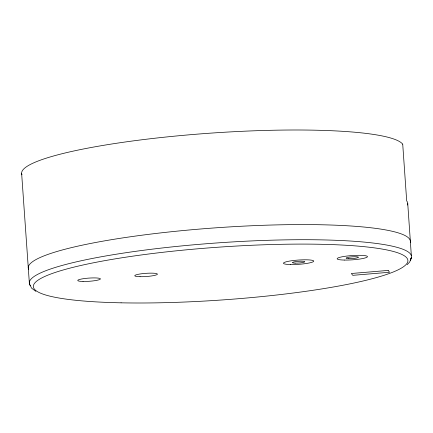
<?xml version="1.0" encoding="UTF-8"?>
<svg xmlns="http://www.w3.org/2000/svg" width="433" height="433" viewBox="0 0 433 433"><rect width="100%" height="100%" fill="white"/><g stroke="black" fill="none" stroke-linecap="round" stroke-linejoin="round"><path stroke-width="0.65" d="M407.15 264.698L409.742 261.905L411.296 257.77M410.5 260.574L411.274 257.873M35.874 291.355L31.669 288.226L29.671 284.438M29.401 283.739L21.65 173.573M407.751 203.629L411.35 255.789M402.722 144.184L406.69 200.934A191.532 26.987 -4 0 1 407.523 205.036M30.37 285.645A191.532 26.987 -4 0 1 218.909 242.81A191.532 26.987 -4 0 1 410.668 259.167M28.594 269.348A191.532 26.987 -4 0 1 216.43 227.78A191.532 26.987 -4 0 1 410.305 242.372M21.98 174.764A191.532 26.987 -4 0 1 196.793 134.181A191.532 26.987 -4 0 1 402.712 144.173M388.147 270.425L351.336 273.504L352.781 275.334L389.592 272.254L388.147 270.425M348.809 258.653A6.192 0.871 -4 0 0 358.454 257.337A6.192 0.871 -4 0 0 349.631 257.083A6.192 0.871 -4 0 0 348.809 258.653M295.095 263.14A6.192 0.871 -4 0 0 304.745 261.824A6.192 0.871 -4 0 0 295.923 261.575A6.192 0.871 -4 0 0 295.095 263.14M121.083 302.824A187.706 26.445 -4 0 0 407.767 261.7A187.706 26.445 -4 0 0 133.066 256.114A187.706 26.445 -4 0 0 121.083 302.824M83.039 281.461A11.366 1.602 -4 0 0 100.402 278.971A11.366 1.602 -4 0 0 83.764 278.635A11.366 1.602 -4 0 0 83.039 281.461M140.043 276.698A11.366 1.602 -4 0 0 157.401 274.208A11.366 1.602 -4 0 0 140.768 273.873A11.366 1.602 -4 0 0 140.043 276.698M290.527 264.547A15.198 2.143 -4 0 0 313.736 261.218A15.198 2.143 -4 0 0 291.496 260.769A15.198 2.143 -4 0 0 290.527 264.547M344.24 260.06A15.198 2.143 -4 0 0 367.449 256.731A15.198 2.143 -4 0 0 345.209 256.276A15.198 2.143 -4 0 0 344.24 260.06"/></g></svg>
